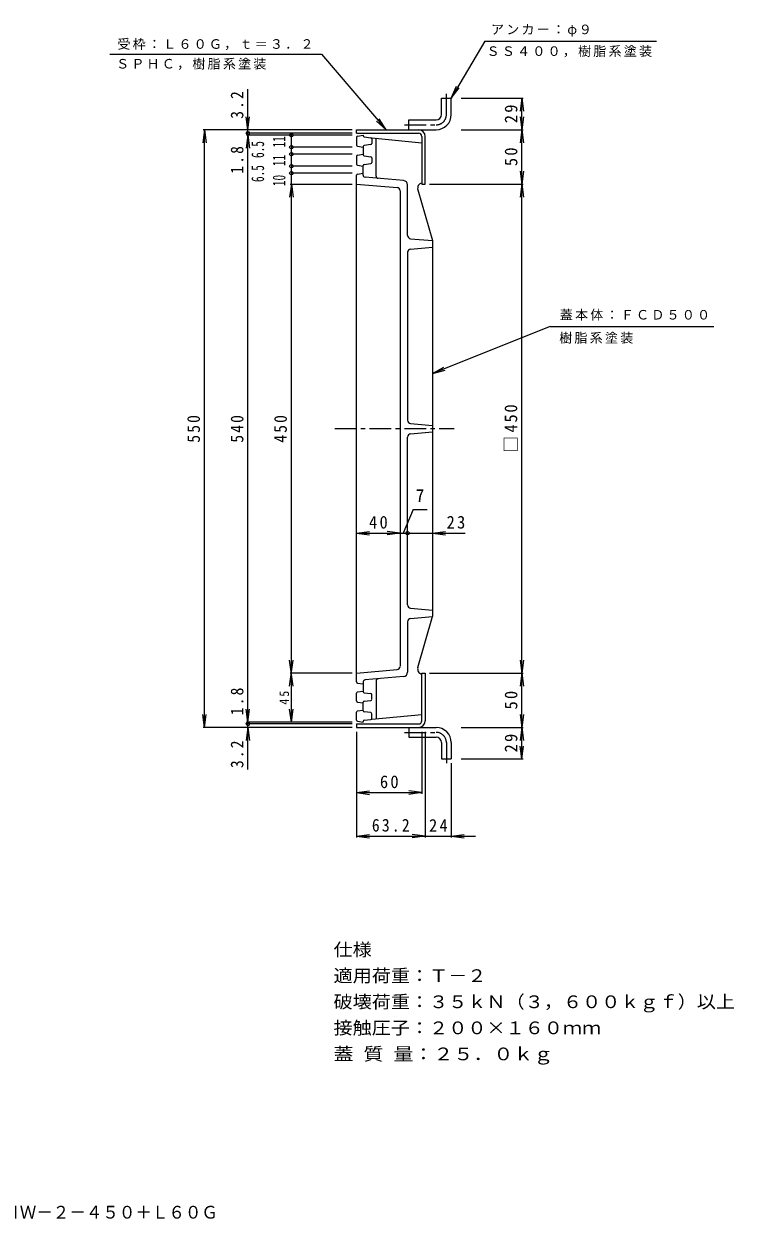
# Model space of a CAD drawing. Units: millimetres, scale not verified. Extents: x -683 to 631, y -550 to 551.
# Drawn here: x -23 to 631, y -550 to 551 of the extents above; entities that cross this region are included whole.
import ezdxf
from ezdxf.enums import TextEntityAlignment as Align

# ---------------------------------------------------------------- set-up
doc = ezdxf.new("R2010")
doc.units = ezdxf.units.MM
doc.header["$LTSCALE"] = 4
doc.header["$PDMODE"] = 32
doc.header["$PDSIZE"] = 3.2
doc.linetypes.add('CHAIN1', pattern=[8, 5, -1, 1, -1])
for name, color, linetype, lineweight in [('0-0_通り芯', 3, 'Continuous', 9), ('0-1_躯体', 2, 'Continuous', 9), ('0-E', 7, 'Continuous', 9), ('0-F', 7, 'Continuous', 9)]:
    doc.layers.add(name, color=color, linetype=linetype, lineweight=lineweight)
doc.layers.add('F-5_F-5ﾚｲﾔ', color=3, linetype='Continuous')
doc.styles.add('ＭＳ ゴシック', font='')
doc.styles.get('ＭＳ ゴシック').set_extended_font_data('MS Gothic')

msp = doc.modelspace()

# ---------------------------------------------------------------- linework, layer by layer
at = {"layer": '0-0_通り芯'}
for p, q in [((283.54, 446.568), (283.54, 439.263)), ((284.376, 447.555), (289.541, 448.416)), ((289.541, 448.416), (289.541, 447.798)), ((290.417, 446.806), (296.664, 446.025)), ((297.541, 445.916), (343.54, 441.416)), ((297.541, 445.033), (297.541, 440.798)), ((301.541, 410.7), (301.541, 445.39)), ((343.54, 441.416), (343.54, 404.416)), ((284.376, 438.276), (289.541, 437.416)), ((284.376, 430.055), (289.541, 430.916)), ((289.541, 438.033), (289.541, 430.298)), ((296.664, 439.806), (290.417, 439.025)), ((290.417, 429.306), (296.664, 428.525)), ((283.54, 429.068), (283.54, 421.763)), ((284.376, 420.776), (289.541, 419.916)), ((289.541, 411.75), (289.541, 420.533)), ((290.417, 421.525), (296.664, 422.306)), ((297.541, 427.533), (297.541, 423.298)), ((283.54, -54.737), (283.54, 411.569)), ((284.376, 412.555), (289.541, 413.416)), ((326.889, 406.649), (291.366, 409.758)), ((283.54, 403.416), (320.802, 400.155)), ((323.54, 397.167), (323.54, -40.335)), ((330.54, 356.166), (330.54, 402.665)), ((343.472, 404.397), (343.54, 404.416)), ((333.281, 353.177), (353.54, 351.416)), ((333.281, 343.654), (353.54, 345.415)), ((330.54, 340.665), (330.54, 186.166)), ((333.281, 183.177), (353.54, 181.416)), ((330.54, 16.166), (330.54, 170.665)), ((333.281, 173.654), (353.54, 175.416)), ((333.281, 13.177), (353.54, 11.416)), ((330.54, 0.665), (330.54, -45.833)), ((333.281, 3.654), (353.54, 5.416)), ((339.964, -41.342), (353.54, 5.416)), ((283.54, -46.584), (320.802, -43.324)), ((289.541, -54.919), (289.541, -63.702)), ((326.889, -49.818), (291.366, -52.926)), ((301.541, -53.869), (301.541, -88.559)), ((343.472, -47.566), (343.54, -47.584)), ((343.54, -84.585), (343.54, -47.584)), ((283.54, -72.237), (283.54, -64.931)), ((284.376, -55.724), (289.541, -56.584)), ((284.376, -63.945), (289.541, -63.085)), ((290.417, -64.694), (296.664, -65.475)), ((284.376, -73.224), (289.541, -74.084)), ((289.541, -81.202), (289.541, -73.467)), ((290.417, -72.475), (296.664, -71.694)), ((297.541, -70.702), (297.541, -66.467)), ((283.54, -89.737), (283.54, -82.432)), ((284.376, -81.445), (289.541, -80.584)), ((296.664, -82.975), (290.417, -82.194)), ((297.541, -88.202), (297.541, -83.967)), ((297.541, -89.084), (343.54, -84.585)), ((284.376, -90.724), (289.541, -91.585)), ((289.541, -91.585), (289.541, -90.967)), ((290.417, -89.975), (296.664, -89.194))]:
    msp.add_line(p, q, dxfattribs=at)
at = {"layer": '0-0_通り芯', "linetype": 'CHAIN1'}
msp.add_line((263.54, 178.416), (373.54, 178.416), dxfattribs=at)
at = {"layer": '0-0_通り芯'}
msp.add_lwpolyline([(339.964, 398.173), (353.54, 351.416), (353.54, 5.416)], dxfattribs=at)
for centre, radius, start, end in [((284.541, 446.568), 1, 99.46231, 180), ((290.541, 447.798), 1, 180, 262.87497), ((296.541, 445.033), 1, 1.40329, 82.87497), ((296.541, 440.798), 1, 277.12502, 0), ((284.541, 439.263), 1, 179.99998, 260.53767), ((284.541, 429.068), 1, 99.46231, 180), ((290.541, 438.033), 1, 97.12502, 180), ((290.541, 430.298), 1, 180, 262.87497), ((284.541, 421.763), 1, 179.99998, 260.53767), ((290.541, 420.533), 1, 97.12502, 180), ((296.541, 427.533), 1, 1.40329, 82.87497), ((296.541, 423.298), 1, 277.12502, 0), ((284.541, 411.569), 1, 99.46231, 180), ((291.541, 411.75), 2, 180, 265.00041), ((303.541, 410.7), 2, 180, 265.00041), ((320.54, 397.167), 3, 1.40329, 84.99934), ((326.54, 402.665), 4, 0, 84.99889), ((344.766, 399.567), 5, 104.99988, 196.19061), ((333.54, 356.166), 3, 180, 265.03174), ((333.54, 340.665), 3, 94.96826, 180), ((333.54, 186.166), 3, 180, 265.03174), ((333.54, 170.665), 3, 94.96826, 180), ((333.54, 16.166), 3, 180, 265.03174), ((333.54, 0.665), 3, 94.96826, 180), ((320.54, -40.335), 3, 275.00066, 358.59671), ((344.766, -42.736), 5, 163.80939, 255.00012), ((284.541, -54.737), 1, 180, 260.53769), ((291.541, -54.919), 2, 94.99959, 180), ((303.541, -53.869), 2, 94.99959, 180), ((326.54, -45.833), 4, 275.00111, 0), ((284.541, -64.931), 1, 99.46233, 180.00002), ((290.541, -63.702), 1, 180, 262.87498), ((296.541, -66.467), 1, 0, 82.87498), ((284.541, -72.237), 1, 180, 260.53769), ((290.541, -73.467), 1, 97.12503, 180), ((296.541, -70.702), 1, 277.12503, 358.59671), ((284.541, -82.432), 1, 99.46233, 180.00002), ((290.541, -81.202), 1, 180, 262.87498), ((296.541, -83.967), 1, 0, 82.87498), ((284.541, -89.737), 1, 180, 260.53769), ((290.541, -90.967), 1, 97.12503, 180), ((296.541, -88.202), 1, 277.12503, 358.59671)]:
    msp.add_arc(centre, radius, start, end, dxfattribs=at)
at = {"layer": '0-1_躯体', "linetype": 'CHAIN1'}
for p, q in [((366.241, 467.416), (366.241, 486.416)), ((327.741, 457.916), (356.741, 457.916)), ((327.741, -101.084), (356.741, -101.084)), ((366.241, -110.585), (366.241, -129.584))]:
    msp.add_line(p, q, dxfattribs=at)
at = {"layer": '0-1_躯体'}
for p, q in [((361.741, 482.416), (370.741, 482.416)), ((361.741, 467.416), (361.741, 482.416)), ((370.741, 467.416), (370.741, 482.416)), ((283.54, 450.215), (283.54, 453.416)), ((283.54, 453.416), (356.741, 453.416)), ((283.54, 450.215), (340.541, 450.215)), ((343.54, 447.215), (343.54, 403.416)), ((346.741, 403.416), (346.741, 447.215)), ((343.54, 403.416), (346.741, 403.416)), ((343.54, -90.384), (343.54, -46.584)), ((343.54, -46.584), (346.741, -46.584)), ((346.741, -46.584), (346.741, -90.384)), ((283.54, -93.384), (283.54, -96.584)), ((283.54, -93.384), (340.541, -93.384)), ((283.54, -96.584), (356.741, -96.584)), ((331.741, -96.584), (331.741, -105.584)), ((331.741, -105.584), (356.741, -105.584)), ((361.741, -110.585), (361.741, -125.584)), ((370.741, -110.585), (370.741, -125.584)), ((361.741, -125.584), (370.741, -125.584))]:
    msp.add_line(p, q, dxfattribs=at)
msp.add_lwpolyline([(331.741, 453.416), (331.741, 462.416), (356.741, 462.416)], dxfattribs=at)
at = {"layer": '0-1_躯体', "linetype": 'CHAIN1'}
for centre, start, end in [((356.741, 467.416), 270, 0), ((356.741, -110.585), 0, 90)]:
    msp.add_arc(centre, 9.5, start, end, dxfattribs=at)
at = {"layer": '0-1_躯体'}
for centre, radius, start, end in [((356.741, 467.416), 5, 270, 0), ((356.741, 467.416), 14, 270, 0), ((340.541, 447.215), 6.2, 0, 90), ((340.541, 447.215), 3, 0, 90), ((340.541, -90.384), 3, 270, 0), ((340.541, -90.384), 6.2, 270, 0), ((356.741, -110.585), 14, 0, 90), ((356.741, -110.585), 5, 0, 90)]:
    msp.add_arc(centre, radius, start, end, dxfattribs=at)
at = {"layer": '0-E'}
for p, q in [((401.67, 534.813), (370.74, 482.416)), ((401.67, 534.813), (559.573, 534.813)), ((56.572, 522.865), (251.258, 522.865)), ((251.258, 522.865), (310.894, 453.416)), ((370.74, 482.416), (375.439, 493.457)), ((370.74, 482.416), (378.137, 491.865)), ((310.894, 453.416), (304.331, 463.462)), ((310.894, 453.416), (301.954, 461.421)), ((461.809, 272.373), (353.54, 229.111)), ((461.809, 272.373), (612.525, 272.373)), ((353.54, 229.111), (364.007, 234.98)), ((353.54, 229.111), (365.17, 232.071))]:
    msp.add_line(p, q, dxfattribs=at)
at = {"layer": '0-F'}
for p, q in [((183.54, -135.36), (183.54, 490.713)), ((379.74, 482.416), (436.94, 482.416)), ((435.74, 482.416), (434.174, 470.518)), ((435.74, -125.584), (435.74, 482.416)), ((435.74, 482.416), (437.307, 470.518)), ((183.54, 453.415), (181.974, 465.313)), ((183.54, 453.415), (185.107, 465.313)), ((437.307, 465.313), (434.174, 441.518)), ((434.174, 465.313), (437.307, 441.518)), ((143.54, 453.416), (141.974, 441.518)), ((279.54, 453.415), (142.34, 453.415)), ((143.54, -96.584), (143.54, 453.416)), ((143.54, 453.416), (145.107, 441.518)), ((379.74, 453.416), (436.94, 453.416)), ((183.54, 448.416), (181.974, 436.518)), ((279.54, 450.216), (182.34, 450.216)), ((279.54, 448.416), (182.34, 448.416)), ((183.54, 448.416), (185.107, 436.518)), ((223.54, -91.584), (223.54, 448.416)), ((279.54, 437.416), (223.54, 437.416)), ((279.54, 430.916), (223.54, 430.916)), ((279.54, 419.916), (223.54, 419.916)), ((279.54, 413.416), (223.54, 413.416)), ((437.307, 415.313), (434.174, 391.518)), ((434.174, 415.313), (437.307, 391.518)), ((223.54, 403.416), (221.974, 391.518)), ((222.34, 403.416), (279.54, 403.416)), ((223.54, 403.416), (225.107, 391.518)), ((350.74, 403.416), (436.94, 403.416)), ((335.716, 103.903), (326.54, 82.242)), ((335.716, 103.903), (348.515, 103.903)), ((283.541, 82.242), (295.438, 83.808)), ((283.541, 82.242), (383.541, 82.242)), ((283.541, 82.242), (295.438, 80.676)), ((323.54, 82.242), (311.643, 83.808)), ((323.54, 82.242), (311.643, 80.676)), ((353.54, 82.242), (365.438, 83.808)), ((353.54, 82.242), (365.438, 80.676)), ((225.107, -58.482), (221.974, -34.687)), ((221.974, -58.482), (225.107, -34.687)), ((437.307, -34.687), (434.174, -58.482)), ((434.174, -34.687), (437.307, -58.482)), ((279.54, -46.584), (222.34, -46.584)), ((350.74, -46.584), (436.94, -46.584)), ((143.54, -96.584), (141.974, -84.687)), ((143.54, -96.584), (145.107, -84.687)), ((183.54, -91.584), (181.974, -79.687)), ((183.54, -91.584), (185.107, -79.687)), ((223.54, -91.584), (221.974, -79.687)), ((223.54, -91.584), (225.107, -79.687)), ((437.307, -84.687), (434.174, -108.482)), ((434.174, -84.687), (437.307, -108.482)), ((279.54, -96.584), (142.34, -96.584)), ((183.54, -96.584), (181.974, -108.482)), ((279.54, -91.584), (182.34, -91.584)), ((279.54, -93.385), (182.34, -93.385)), ((183.54, -96.584), (185.107, -108.482)), ((379.74, -96.584), (436.94, -96.584)), ((283.54, -100.584), (283.54, -197.784)), ((343.54, -100.584), (343.54, -157.784)), ((346.74, -100.584), (346.74, -197.784)), ((435.74, -125.584), (434.174, -113.687)), ((435.74, -125.584), (437.307, -113.687)), ((370.74, -129.584), (370.74, -197.784)), ((379.74, -125.584), (436.94, -125.584)), ((283.54, -156.584), (295.438, -155.018)), ((283.54, -156.584), (343.54, -156.584)), ((283.54, -156.584), (295.438, -158.151)), ((343.54, -156.584), (331.643, -155.018)), ((343.54, -156.584), (331.643, -158.151)), ((283.54, -196.584), (295.438, -195.018)), ((283.54, -196.584), (295.438, -198.151)), ((283.54, -196.584), (392.95, -196.584)), ((346.74, -196.584), (334.843, -195.018)), ((346.74, -196.584), (334.843, -198.151)), ((370.74, -196.584), (382.638, -195.018)), ((370.74, -196.584), (382.638, -198.151))]:
    msp.add_line(p, q, dxfattribs=at)
for p in [(183.54, 450.216), (223.54, 448.416), (223.54, 437.416), (223.54, 430.916), (223.54, 419.916), (223.54, 413.416), (330.54, 82.242), (183.54, -93.385)]:
    msp.add_point(p, dxfattribs=at)

# ---------------------------------------------------------------- texts
at = {"layer": '0-E', "char_height": 8.798, "attachment_point": 7, "style": 'ＭＳ ゴシック'}
for s, insert in [('\\T1.17;アンカー：φ９', (407.296, 538.955)), ('\\T1.17;受枠：Ｌ６０Ｇ，ｔ＝３．２', (63.406, 526.626)), ('\\T1.17;ＳＳ４００，樹脂系塗装', (403.207, 520.098)), ('\\T1.17;ＳＰＨＣ，樹脂系塗装', (62.197, 508.475)), ('\\T1.17;蓋本体：ＦＣＤ５００', (470.605, 277.801)), ('\\T1.17;樹脂系塗装', (470.078, 256.501))]:
    msp.add_mtext(s, dxfattribs=dict(at, insert=insert))
at = {"layer": '0-F', "color": 6, "style": 'ＭＳ ゴシック', "width": 0.65}
for s, p in [('6.5', (201.927, 427.428)), ('11', (221.54, 437.097)), ('11', (221.54, 419.937)), ('6.5', (201.927, 405.28)), ('10', (221.54, 401.527))]:
    msp.add_text(s, height=11.73, rotation=90, dxfattribs=at).set_placement(p, align=Align.BOTTOM_LEFT)
at = {"layer": '0-F', "color": 2, "style": 'ＭＳ ゴシック'}
msp.add_text('7', height=11.73, dxfattribs=at).set_placement((337.956, 107.459), align=Align.BOTTOM_LEFT)
for s, width, p in [('仕様', 1.1, (262.343, -310.402)), ('適用荷重：Ｔ－２', 1.1, (262.343, -334.402)), ('破壊荷重：３５ｋＮ（３，６００ｋｇｆ）以上', 1.1, (262.343, -358.402)), ('接触圧子：２００×１６０ｍｍ', 1.1, (262.343, -382.402)), ('蓋 質 量：２５．０ｋｇ', 1.15, (262.343, -406.402))]:
    msp.add_text(s, height=11.73, dxfattribs=dict(at, width=width)).set_placement(p, align=Align.BOTTOM_LEFT)
at = {"layer": '0-F', "color": 2, "char_height": 11.73, "attachment_point": 7, "rotation": 90, "style": 'ＭＳ ゴシック'}
for s, insert in [('\\T1.27;\\W0.9;3.2', (179.54, 463.47)), ('\\T1.27;\\W0.95;29', (431.74, 459.416)), ('\\T1.27;\\W0.9;1.8', (179.54, 412.969)), ('\\T1.27;\\W0.95;50', (431.74, 419.916)), ('\\T1.21;\\W0.95;□450', (431.74, 156.416)), ('\\T1.27;\\W0.9;550', (139.54, 165.416)), ('\\T1.27;\\W0.9;540', (179.54, 165.416)), ('\\T1.27;\\W0.9;450', (219.54, 165.416)), ('\\T1.27;\\W0.9;1.8', (179.54, -85.348)), ('\\T1.27;\\W0.95;50', (431.74, -80.084)), ('\\T1.27;\\W0.9;3.2', (179.54, -133.997)), ('\\T1.27;\\W0.95;29', (431.74, -119.584))]:
    msp.add_mtext(s, dxfattribs=dict(at, insert=insert))
at = {"layer": '0-F', "color": 2, "char_height": 11.73, "attachment_point": 7, "style": 'ＭＳ ゴシック'}
for s, insert in [('\\T1.27;\\W0.95;40', (295.041, 86.242)), ('\\T1.27;\\W0.95;23', (366.418, 86.242)), ('\\T1.27;\\W0.95;60', (305.04, -152.584)), ('\\T1.28;\\W0.9;63.2', (297.64, -192.584)), ('\\T1.27;\\W0.95;24', (350.24, -192.584))]:
    msp.add_mtext(s, dxfattribs=dict(at, insert=insert))
at = {"layer": '0-F', "insert": (221.54, -75.584), "char_height": 8.798, "attachment_point": 7, "rotation": 90, "style": 'ＭＳ ゴシック'}
msp.add_mtext('\\T1.36;\\W0.9;45', dxfattribs=at)
at = {"layer": 'F-5_F-5ﾚｲﾔ', "style": 'ＭＳ ゴシック', "width": 0.95}
msp.add_text('カラー舗装用みぞ蓋\u3000ＧＨＷ－２－４５０＋Ｌ６０Ｇ', height=11.73, dxfattribs=at).set_placement((-208.845, -552.062), align=Align.BOTTOM_LEFT)

doc.saveas('drawing.dxf')
